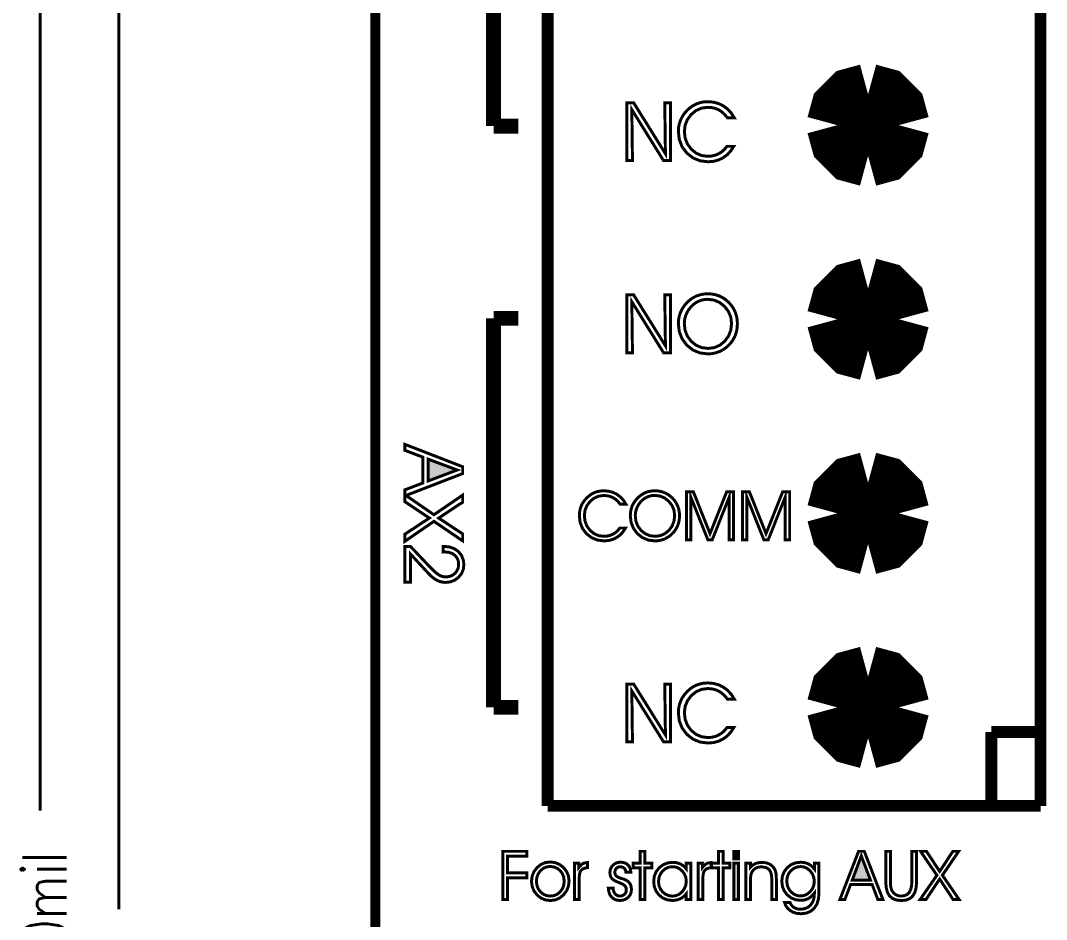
# Model space of a CAD drawing. Extents: x -2.25 to 2.25, y -2.04 to 2.05.
# Drawn here: x -2.25 to -1.209, y 0.203 to 1.116 of the extents above; entities that cross this region are included whole.
import ezdxf
from ezdxf.enums import TextEntityAlignment as Align

# ---------------------------------------------------------------- set-up
doc = ezdxf.new("R2010")
doc.units = 0
doc.header["$LTSCALE"] = 0.000394
for name, color, linetype in [('DD', 7, 'CONTINUOUS'), ('KO', 7, 'CONTINUOUS'), ('ML', 7, 'CONTINUOUS'), ('TO', 7, 'CONTINUOUS')]:
    doc.layers.add(name, color=color, linetype=linetype)
doc.styles.add('SN0', font='ROMANS', dxfattribs={"width": 4e-06})

msp = doc.modelspace()

# ---------------------------------------------------------------- linework, layer by layer
at = {"layer": 'DD', "linetype": 'CONTINUOUS', "const_width": 0.003}
for points in [[(-2.23, 0.313429), (-2.23, 2.043307)], [(-2.15, 0.213429), (-2.15, 1.843307)]]:
    msp.add_lwpolyline(points, dxfattribs=at)
at = {"layer": 'KO', "color": 7, "linetype": 'CONTINUOUS', "const_width": 0.009996}
msp.add_lwpolyline([(-1.89, -1.656689), (-1.89, 2.043307)], dxfattribs=at)
at = {"layer": 'ML', "color": 7, "linetype": 'CONTINUOUS', "const_width": 0.062496}
for points in [[(-1.389996, 1.040555), (-1.405747, 1.036279), (-1.416968, 1.025058), (-1.421244, 1.009307)], [(-1.389996, 1.040555), (-1.405747, 1.036279), (-1.416968, 1.025058), (-1.421244, 1.009307)], [(-1.358748, 1.009307), (-1.363024, 1.025058), (-1.374245, 1.036279), (-1.389996, 1.040555)], [(-1.358748, 1.009307), (-1.363024, 1.025058), (-1.374245, 1.036279), (-1.389996, 1.040555)], [(-1.421244, 1.009307), (-1.416968, 0.993556), (-1.405747, 0.982335), (-1.389996, 0.978059)], [(-1.421244, 1.009307), (-1.416968, 0.993556), (-1.405747, 0.982335), (-1.389996, 0.978059)], [(-1.389996, 0.978059), (-1.374245, 0.982335), (-1.363024, 0.993556), (-1.358748, 1.009307)], [(-1.389996, 0.978059), (-1.374245, 0.982335), (-1.363024, 0.993556), (-1.358748, 1.009307)], [(-1.389996, 0.843555), (-1.405747, 0.839279), (-1.416968, 0.828058), (-1.421244, 0.812307)], [(-1.389996, 0.843555), (-1.405747, 0.839279), (-1.416968, 0.828058), (-1.421244, 0.812307)], [(-1.358748, 0.812307), (-1.363024, 0.828058), (-1.374245, 0.839279), (-1.389996, 0.843555)], [(-1.358748, 0.812307), (-1.363024, 0.828058), (-1.374245, 0.839279), (-1.389996, 0.843555)], [(-1.421244, 0.812307), (-1.416968, 0.796556), (-1.405747, 0.785335), (-1.389996, 0.781059)], [(-1.421244, 0.812307), (-1.416968, 0.796556), (-1.405747, 0.785335), (-1.389996, 0.781059)], [(-1.389996, 0.781059), (-1.374245, 0.785335), (-1.363024, 0.796556), (-1.358748, 0.812307)], [(-1.389996, 0.781059), (-1.374245, 0.785335), (-1.363024, 0.796556), (-1.358748, 0.812307)], [(-1.389996, 0.646555), (-1.405747, 0.642279), (-1.416968, 0.631058), (-1.421244, 0.615307)], [(-1.389996, 0.646555), (-1.405747, 0.642279), (-1.416968, 0.631058), (-1.421244, 0.615307)], [(-1.358748, 0.615307), (-1.363024, 0.631058), (-1.374245, 0.642279), (-1.389996, 0.646555)], [(-1.358748, 0.615307), (-1.363024, 0.631058), (-1.374245, 0.642279), (-1.389996, 0.646555)], [(-1.421244, 0.615307), (-1.416968, 0.599556), (-1.405747, 0.588335), (-1.389996, 0.584059)], [(-1.421244, 0.615307), (-1.416968, 0.599556), (-1.405747, 0.588335), (-1.389996, 0.584059)], [(-1.389996, 0.584059), (-1.374245, 0.588335), (-1.363024, 0.599556), (-1.358748, 0.615307)], [(-1.389996, 0.584059), (-1.374245, 0.588335), (-1.363024, 0.599556), (-1.358748, 0.615307)], [(-1.389992, 0.449555), (-1.405744, 0.445279), (-1.416964, 0.434058), (-1.42124, 0.418307)], [(-1.389992, 0.449555), (-1.405744, 0.445279), (-1.416964, 0.434058), (-1.42124, 0.418307)], [(-1.358744, 0.418307), (-1.36302, 0.434058), (-1.374241, 0.445279), (-1.389992, 0.449555)], [(-1.358744, 0.418307), (-1.36302, 0.434058), (-1.374241, 0.445279), (-1.389992, 0.449555)], [(-1.421244, 0.418307), (-1.416968, 0.402556), (-1.405747, 0.391335), (-1.389996, 0.387059)], [(-1.421244, 0.418307), (-1.416968, 0.402556), (-1.405747, 0.391335), (-1.389996, 0.387059)], [(-1.389996, 0.387059), (-1.374245, 0.391335), (-1.363024, 0.402556), (-1.358748, 0.418307)], [(-1.389996, 0.387059), (-1.374245, 0.391335), (-1.363024, 0.402556), (-1.358748, 0.418307)]]:
    msp.add_lwpolyline(points, dxfattribs=at)
at = {"layer": 'TO', "color": 7, "linetype": 'CONTINUOUS'}
for points, const_width in [([(-1.715, 0.318307), (-1.715, 1.502307)], 0.011996), ([(-1.214996, 0.318307), (-1.214996, 1.502307)], 0.011996), ([(-1.77, 1.008307), (-1.77, 1.403307)], 0.014996), ([(-1.595587, 0.980323), (-1.596276, 1.031984), (-1.590551, 1.031984), (-1.590551, 0.973307), (-1.597484, 0.973307), (-1.629685, 1.025051), (-1.629039, 0.973307), (-1.634717, 0.973307), (-1.634717, 1.031984), (-1.627787, 1.031984), (-1.595587, 0.980323)], 0.003), ([(-1.595587, 0.980323), (-1.596276, 1.031984), (-1.590551, 1.031984), (-1.590551, 0.973307), (-1.597484, 0.973307), (-1.629685, 1.025051), (-1.629039, 0.973307), (-1.634717, 0.973307), (-1.634717, 1.031984), (-1.627787, 1.031984), (-1.595587, 0.980323)], 0.003), ([(-1.532728, 1.016799), (-1.535459, 1.020127), (-1.538401, 1.022816), (-1.541555, 1.024858), (-1.544957, 1.02629), (-1.548664, 1.027148), (-1.552669, 1.027433), (-1.558887, 1.026626), (-1.564472, 1.024208), (-1.569425, 1.020181), (-1.573285, 1.015038), (-1.575599, 1.009285), (-1.57637, 1.002921), (-1.5756, 0.996205), (-1.573293, 0.990225), (-1.569453, 0.984984), (-1.564517, 0.980936), (-1.558925, 0.978505), (-1.552669, 0.977693), (-1.548742, 0.977977), (-1.545073, 0.978827), (-1.541665, 0.98024), (-1.538535, 0.982211), (-1.535689, 0.984738), (-1.533126, 0.987819), (-1.526276, 0.987819), (-1.529264, 0.983202), (-1.532866, 0.979337), (-1.537075, 0.976224), (-1.541768, 0.973954), (-1.546833, 0.972592), (-1.552272, 0.972138), (-1.56042, 0.973119), (-1.567614, 0.976063), (-1.573854, 0.980969), (-1.578654, 0.987336), (-1.581533, 0.994684), (-1.582492, 1.003004), (-1.582231, 1.007042), (-1.581449, 1.010938), (-1.580154, 1.014693), (-1.578356, 1.018258), (-1.576072, 1.021577), (-1.573303, 1.024654), (-1.570396, 1.02722), (-1.56726, 1.029334), (-1.563894, 1.030992), (-1.560317, 1.032195), (-1.556549, 1.032914), (-1.552587, 1.033154), (-1.546952, 1.032681), (-1.541709, 1.03126), (-1.536854, 1.02889), (-1.532516, 1.025648), (-1.52883, 1.021618), (-1.525795, 1.016799), (-1.532728, 1.016799)], 0.003), ([(-1.532728, 1.016799), (-1.535459, 1.020127), (-1.538401, 1.022816), (-1.541555, 1.024858), (-1.544957, 1.02629), (-1.548664, 1.027148), (-1.552669, 1.027433), (-1.558887, 1.026626), (-1.564472, 1.024208), (-1.569425, 1.020181), (-1.573285, 1.015038), (-1.575599, 1.009285), (-1.57637, 1.002921), (-1.5756, 0.996205), (-1.573293, 0.990225), (-1.569453, 0.984984), (-1.564517, 0.980936), (-1.558925, 0.978505), (-1.552669, 0.977693), (-1.548742, 0.977977), (-1.545073, 0.978827), (-1.541665, 0.98024), (-1.538535, 0.982211), (-1.535689, 0.984738), (-1.533126, 0.987819), (-1.526276, 0.987819), (-1.529264, 0.983202), (-1.532866, 0.979337), (-1.537075, 0.976224), (-1.541768, 0.973954), (-1.546833, 0.972592), (-1.552272, 0.972138), (-1.56042, 0.973119), (-1.567614, 0.976063), (-1.573854, 0.980969), (-1.578654, 0.987336), (-1.581533, 0.994684), (-1.582492, 1.003004), (-1.582231, 1.007042), (-1.581449, 1.010938), (-1.580154, 1.014693), (-1.578356, 1.018258), (-1.576072, 1.021577), (-1.573303, 1.024654), (-1.570396, 1.02722), (-1.56726, 1.029334), (-1.563894, 1.030992), (-1.560317, 1.032195), (-1.556549, 1.032914), (-1.552587, 1.033154), (-1.546952, 1.032681), (-1.541709, 1.03126), (-1.536854, 1.02889), (-1.532516, 1.025648), (-1.52883, 1.021618), (-1.525795, 1.016799), (-1.532728, 1.016799)], 0.003), ([(-1.77, 1.008307), (-1.745, 1.008307)], 0.014996), ([(-1.595587, 0.785323), (-1.596276, 0.836984), (-1.590551, 0.836984), (-1.590551, 0.778307), (-1.597484, 0.778307), (-1.629685, 0.830051), (-1.629039, 0.778307), (-1.634717, 0.778307), (-1.634717, 0.836984), (-1.627787, 0.836984), (-1.595587, 0.785323)], 0.003), ([(-1.595587, 0.785323), (-1.596276, 0.836984), (-1.590551, 0.836984), (-1.590551, 0.778307), (-1.597484, 0.778307), (-1.629685, 0.830051), (-1.629039, 0.778307), (-1.634717, 0.778307), (-1.634717, 0.836984), (-1.627787, 0.836984), (-1.595587, 0.785323)], 0.003), ([(-1.582492, 0.808004), (-1.58223, 0.812027), (-1.581445, 0.815927), (-1.580138, 0.819693), (-1.578326, 0.823276), (-1.57605, 0.826595), (-1.573303, 0.829654), (-1.570332, 0.832239), (-1.567168, 0.83436), (-1.563811, 0.83602), (-1.560262, 0.837203), (-1.556521, 0.837915), (-1.552587, 0.838154), (-1.548586, 0.837914), (-1.544781, 0.837195), (-1.541173, 0.835992), (-1.537766, 0.834325), (-1.534562, 0.832183), (-1.531559, 0.829571), (-1.52882, 0.826526), (-1.526578, 0.823248), (-1.524831, 0.819736), (-1.523579, 0.816013), (-1.522826, 0.812103), (-1.522575, 0.808004), (-1.52279, 0.80396), (-1.523437, 0.80014), (-1.524516, 0.796547), (-1.526014, 0.793172), (-1.527946, 0.790008), (-1.530307, 0.787055), (-1.53342, 0.784042), (-1.536794, 0.781573), (-1.540429, 0.779642), (-1.544294, 0.778252), (-1.548374, 0.777417), (-1.552669, 0.777138), (-1.560652, 0.778124), (-1.567733, 0.781085), (-1.573909, 0.786024), (-1.578677, 0.79242), (-1.581538, 0.799747), (-1.582492, 0.808004)], 0.003), ([(-1.582492, 0.808004), (-1.58223, 0.812027), (-1.581445, 0.815927), (-1.580138, 0.819693), (-1.578326, 0.823276), (-1.57605, 0.826595), (-1.573303, 0.829654), (-1.570332, 0.832239), (-1.567168, 0.83436), (-1.563811, 0.83602), (-1.560262, 0.837203), (-1.556521, 0.837915), (-1.552587, 0.838154), (-1.548586, 0.837914), (-1.544781, 0.837195), (-1.541173, 0.835992), (-1.537766, 0.834325), (-1.534562, 0.832183), (-1.531559, 0.829571), (-1.52882, 0.826526), (-1.526578, 0.823248), (-1.524831, 0.819736), (-1.523579, 0.816013), (-1.522826, 0.812103), (-1.522575, 0.808004), (-1.52279, 0.80396), (-1.523437, 0.80014), (-1.524516, 0.796547), (-1.526014, 0.793172), (-1.527946, 0.790008), (-1.530307, 0.787055), (-1.53342, 0.784042), (-1.536794, 0.781573), (-1.540429, 0.779642), (-1.544294, 0.778252), (-1.548374, 0.777417), (-1.552669, 0.777138), (-1.560652, 0.778124), (-1.567733, 0.781085), (-1.573909, 0.786024), (-1.578677, 0.79242), (-1.581538, 0.799747), (-1.582492, 0.808004)], 0.003), ([(-1.576453, 0.807921), (-1.575677, 0.801164), (-1.573353, 0.79517), (-1.56948, 0.789945), (-1.564469, 0.785918), (-1.558732, 0.7835), (-1.552272, 0.782693), (-1.545958, 0.783509), (-1.540332, 0.785955), (-1.535394, 0.790028), (-1.531565, 0.795298), (-1.529269, 0.80132), (-1.528504, 0.808087), (-1.529293, 0.814446), (-1.531659, 0.820188), (-1.535602, 0.825319), (-1.540645, 0.829342), (-1.546338, 0.831753), (-1.552685, 0.832555), (-1.555362, 0.8324), (-1.557972, 0.831935), (-1.560512, 0.831165), (-1.56296, 0.830089), (-1.565279, 0.828724), (-1.567472, 0.827067), (-1.570066, 0.824537), (-1.572263, 0.821648), (-1.574059, 0.818402), (-1.575388, 0.814964), (-1.576186, 0.81147), (-1.576453, 0.807921)], 0.003), ([(-1.576453, 0.807921), (-1.575677, 0.801164), (-1.573353, 0.79517), (-1.56948, 0.789945), (-1.564469, 0.785918), (-1.558732, 0.7835), (-1.552272, 0.782693), (-1.545958, 0.783509), (-1.540332, 0.785955), (-1.535394, 0.790028), (-1.531565, 0.795298), (-1.529269, 0.80132), (-1.528504, 0.808087), (-1.529293, 0.814446), (-1.531659, 0.820188), (-1.535602, 0.825319), (-1.540645, 0.829342), (-1.546338, 0.831753), (-1.552685, 0.832555), (-1.555362, 0.8324), (-1.557972, 0.831935), (-1.560512, 0.831165), (-1.56296, 0.830089), (-1.565279, 0.828724), (-1.567472, 0.827067), (-1.570066, 0.824537), (-1.572263, 0.821648), (-1.574059, 0.818402), (-1.575388, 0.814964), (-1.576186, 0.81147), (-1.576453, 0.807921)], 0.003), ([(-1.77, 0.418307), (-1.77, 0.813307)], 0.014996), ([(-1.77, 0.813307), (-1.745, 0.813307)], 0.014996), ([(-1.86, 0.679276), (-1.86, 0.685358), (-1.801323, 0.662594), (-1.801323, 0.655661), (-1.86, 0.632965), (-1.86, 0.639126), (-1.841583, 0.646142), (-1.841583, 0.672264), (-1.86, 0.679276)], 0.003), ([(-1.86, 0.679276), (-1.86, 0.685358), (-1.801323, 0.662594), (-1.801323, 0.655661), (-1.86, 0.632965), (-1.86, 0.639126), (-1.841583, 0.646142), (-1.841583, 0.672264), (-1.86, 0.679276)], 0.003), ([(-1.836299, 0.648165), (-1.806839, 0.659291), (-1.836299, 0.670256), (-1.836299, 0.648165)], 0.003), ([(-1.836299, 0.648165), (-1.806839, 0.659291), (-1.836299, 0.670256), (-1.836299, 0.648165)], 0.003), ([(-1.86, 0.627173), (-1.86, 0.634272), (-1.830457, 0.613874), (-1.801323, 0.633776), (-1.801323, 0.62661), (-1.825669, 0.610488), (-1.801323, 0.594425), (-1.801323, 0.587327), (-1.830457, 0.607189), (-1.86, 0.586846), (-1.86, 0.594094), (-1.835091, 0.610488), (-1.86, 0.627173)], 0.003), ([(-1.86, 0.627173), (-1.86, 0.634272), (-1.830457, 0.613874), (-1.801323, 0.633776), (-1.801323, 0.62661), (-1.825669, 0.610488), (-1.801323, 0.594425), (-1.801323, 0.587327), (-1.830457, 0.607189), (-1.86, 0.586846), (-1.86, 0.594094), (-1.835091, 0.610488), (-1.86, 0.627173)], 0.003), ([(-1.641476, 0.624551), (-1.643753, 0.627325), (-1.646206, 0.629565), (-1.648835, 0.631268), (-1.651669, 0.632461), (-1.654758, 0.633176), (-1.658098, 0.633413), (-1.66328, 0.632741), (-1.667933, 0.630725), (-1.672059, 0.62737), (-1.675276, 0.623085), (-1.677204, 0.61829), (-1.677846, 0.612984), (-1.677205, 0.607389), (-1.675283, 0.602407), (-1.672083, 0.598039), (-1.667969, 0.594666), (-1.663309, 0.59264), (-1.658098, 0.591965), (-1.654824, 0.5922), (-1.651766, 0.592907), (-1.648929, 0.594083), (-1.646319, 0.595727), (-1.643945, 0.597833), (-1.641807, 0.600402), (-1.636102, 0.600402), (-1.638591, 0.596554), (-1.641591, 0.593332), (-1.645098, 0.590736), (-1.649011, 0.588846), (-1.653232, 0.587713), (-1.657764, 0.587335), (-1.664555, 0.588152), (-1.67055, 0.590605), (-1.675748, 0.594693), (-1.67975, 0.599999), (-1.682149, 0.606122), (-1.682949, 0.613055), (-1.682731, 0.61642), (-1.682081, 0.619668), (-1.681, 0.622799), (-1.679502, 0.625768), (-1.6776, 0.628534), (-1.675291, 0.631098), (-1.672869, 0.633237), (-1.670255, 0.634999), (-1.667449, 0.636382), (-1.66447, 0.637384), (-1.661329, 0.637982), (-1.658028, 0.638181), (-1.653332, 0.637787), (-1.648961, 0.636603), (-1.644913, 0.634626), (-1.641299, 0.631927), (-1.638228, 0.628568), (-1.635701, 0.624551), (-1.641476, 0.624551)], 0.003), ([(-1.641476, 0.624551), (-1.643753, 0.627325), (-1.646206, 0.629565), (-1.648835, 0.631268), (-1.651669, 0.632461), (-1.654758, 0.633176), (-1.658098, 0.633413), (-1.66328, 0.632741), (-1.667933, 0.630725), (-1.672059, 0.62737), (-1.675276, 0.623085), (-1.677204, 0.61829), (-1.677846, 0.612984), (-1.677205, 0.607389), (-1.675283, 0.602407), (-1.672083, 0.598039), (-1.667969, 0.594666), (-1.663309, 0.59264), (-1.658098, 0.591965), (-1.654824, 0.5922), (-1.651766, 0.592907), (-1.648929, 0.594083), (-1.646319, 0.595727), (-1.643945, 0.597833), (-1.641807, 0.600402), (-1.636102, 0.600402), (-1.638591, 0.596554), (-1.641591, 0.593332), (-1.645098, 0.590736), (-1.649011, 0.588846), (-1.653232, 0.587713), (-1.657764, 0.587335), (-1.664555, 0.588152), (-1.67055, 0.590605), (-1.675748, 0.594693), (-1.67975, 0.599999), (-1.682149, 0.606122), (-1.682949, 0.613055), (-1.682731, 0.61642), (-1.682081, 0.619668), (-1.681, 0.622799), (-1.679502, 0.625768), (-1.6776, 0.628534), (-1.675291, 0.631098), (-1.672869, 0.633237), (-1.670255, 0.634999), (-1.667449, 0.636382), (-1.66447, 0.637384), (-1.661329, 0.637982), (-1.658028, 0.638181), (-1.653332, 0.637787), (-1.648961, 0.636603), (-1.644913, 0.634626), (-1.641299, 0.631927), (-1.638228, 0.628568), (-1.635701, 0.624551), (-1.641476, 0.624551)], 0.003), ([(-1.631228, 0.613055), (-1.63101, 0.61641), (-1.630357, 0.61966), (-1.629268, 0.622799), (-1.627758, 0.625783), (-1.625861, 0.628548), (-1.623571, 0.631098), (-1.621094, 0.633252), (-1.618458, 0.635021), (-1.615661, 0.636406), (-1.612703, 0.637391), (-1.609585, 0.637983), (-1.606307, 0.638181), (-1.602973, 0.637982), (-1.599801, 0.637384), (-1.596795, 0.636382), (-1.593955, 0.634991), (-1.591285, 0.633206), (-1.588783, 0.631028), (-1.586501, 0.62849), (-1.584632, 0.625759), (-1.583177, 0.622831), (-1.582133, 0.619729), (-1.581505, 0.616471), (-1.581295, 0.613055), (-1.581475, 0.609686), (-1.582014, 0.606502), (-1.582913, 0.603508), (-1.584162, 0.600694), (-1.585772, 0.598058), (-1.58774, 0.595598), (-1.590333, 0.593087), (-1.593144, 0.591029), (-1.596173, 0.589417), (-1.599395, 0.588261), (-1.602797, 0.587567), (-1.606378, 0.587335), (-1.613028, 0.588156), (-1.618929, 0.590621), (-1.624075, 0.594736), (-1.628048, 0.600066), (-1.630433, 0.606174), (-1.631228, 0.613055)], 0.003), ([(-1.631228, 0.613055), (-1.63101, 0.61641), (-1.630357, 0.61966), (-1.629268, 0.622799), (-1.627758, 0.625783), (-1.625861, 0.628548), (-1.623571, 0.631098), (-1.621094, 0.633252), (-1.618458, 0.635021), (-1.615661, 0.636406), (-1.612703, 0.637391), (-1.609585, 0.637983), (-1.606307, 0.638181), (-1.602973, 0.637982), (-1.599801, 0.637384), (-1.596795, 0.636382), (-1.593955, 0.634991), (-1.591285, 0.633206), (-1.588783, 0.631028), (-1.586501, 0.62849), (-1.584632, 0.625759), (-1.583177, 0.622831), (-1.582133, 0.619729), (-1.581505, 0.616471), (-1.581295, 0.613055), (-1.581475, 0.609686), (-1.582014, 0.606502), (-1.582913, 0.603508), (-1.584162, 0.600694), (-1.585772, 0.598058), (-1.58774, 0.595598), (-1.590333, 0.593087), (-1.593144, 0.591029), (-1.596173, 0.589417), (-1.599395, 0.588261), (-1.602797, 0.587567), (-1.606378, 0.587335), (-1.613028, 0.588156), (-1.618929, 0.590621), (-1.624075, 0.594736), (-1.628048, 0.600066), (-1.630433, 0.606174), (-1.631228, 0.613055)], 0.003), ([(-1.626197, 0.612984), (-1.625551, 0.607353), (-1.623614, 0.602359), (-1.620386, 0.598004), (-1.616207, 0.59465), (-1.611427, 0.592636), (-1.606043, 0.591965), (-1.600782, 0.592644), (-1.596094, 0.594681), (-1.59198, 0.598075), (-1.588789, 0.602467), (-1.586874, 0.607483), (-1.586236, 0.613122), (-1.586894, 0.618423), (-1.588866, 0.623211), (-1.592154, 0.627488), (-1.596355, 0.630837), (-1.601101, 0.632846), (-1.60639, 0.633516), (-1.608619, 0.633386), (-1.610793, 0.633), (-1.612909, 0.632358), (-1.614951, 0.63146), (-1.616882, 0.630322), (-1.618709, 0.628941), (-1.620873, 0.626832), (-1.622703, 0.624425), (-1.624201, 0.62172), (-1.62531, 0.618854), (-1.625975, 0.615942), (-1.626197, 0.612984)], 0.003), ([(-1.626197, 0.612984), (-1.625551, 0.607353), (-1.623614, 0.602359), (-1.620386, 0.598004), (-1.616207, 0.59465), (-1.611427, 0.592636), (-1.606043, 0.591965), (-1.600782, 0.592644), (-1.596094, 0.594681), (-1.59198, 0.598075), (-1.588789, 0.602467), (-1.586874, 0.607483), (-1.586236, 0.613122), (-1.586894, 0.618423), (-1.588866, 0.623211), (-1.592154, 0.627488), (-1.596355, 0.630837), (-1.601101, 0.632846), (-1.60639, 0.633516), (-1.608619, 0.633386), (-1.610793, 0.633), (-1.612909, 0.632358), (-1.614951, 0.63146), (-1.616882, 0.630322), (-1.618709, 0.628941), (-1.620873, 0.626832), (-1.622703, 0.624425), (-1.624201, 0.62172), (-1.62531, 0.618854), (-1.625975, 0.615942), (-1.626197, 0.612984)], 0.003), ([(-1.574339, 0.588307), (-1.574339, 0.637205), (-1.567256, 0.637205), (-1.550335, 0.594693), (-1.533476, 0.637205), (-1.52639, 0.637205), (-1.52639, 0.588307), (-1.530988, 0.588307), (-1.530988, 0.6315), (-1.548181, 0.588307), (-1.552516, 0.588307), (-1.569709, 0.6315), (-1.569709, 0.588307), (-1.574339, 0.588307)], 0.003), ([(-1.574339, 0.588307), (-1.574339, 0.637205), (-1.567256, 0.637205), (-1.550335, 0.594693), (-1.533476, 0.637205), (-1.52639, 0.637205), (-1.52639, 0.588307), (-1.530988, 0.588307), (-1.530988, 0.6315), (-1.548181, 0.588307), (-1.552516, 0.588307), (-1.569709, 0.6315), (-1.569709, 0.588307), (-1.574339, 0.588307)], 0.003), ([(-1.51752, 0.588307), (-1.51752, 0.637205), (-1.510437, 0.637205), (-1.493516, 0.594693), (-1.476657, 0.637205), (-1.469571, 0.637205), (-1.469571, 0.588307), (-1.474169, 0.588307), (-1.474169, 0.6315), (-1.491362, 0.588307), (-1.495697, 0.588307), (-1.51289, 0.6315), (-1.51289, 0.588307), (-1.51752, 0.588307)], 0.003), ([(-1.51752, 0.588307), (-1.51752, 0.637205), (-1.510437, 0.637205), (-1.493516, 0.594693), (-1.476657, 0.637205), (-1.469571, 0.637205), (-1.469571, 0.588307), (-1.474169, 0.588307), (-1.474169, 0.6315), (-1.491362, 0.588307), (-1.495697, 0.588307), (-1.51289, 0.6315), (-1.51289, 0.588307), (-1.51752, 0.588307)], 0.003), ([(-1.86, 0.545335), (-1.86, 0.581713), (-1.854319, 0.581713), (-1.834583, 0.560917), (-1.83096, 0.55727), (-1.827881, 0.554554), (-1.82535, 0.55276), (-1.823068, 0.55165), (-1.820731, 0.550988), (-1.818339, 0.550768), (-1.814862, 0.551167), (-1.811781, 0.552367), (-1.809094, 0.55437), (-1.807022, 0.556992), (-1.80578, 0.56005), (-1.805366, 0.563543), (-1.805789, 0.567102), (-1.807059, 0.570153), (-1.809177, 0.572693), (-1.811997, 0.574596), (-1.815374, 0.575738), (-1.819315, 0.576118), (-1.819547, 0.576113), (-1.819829, 0.576098), (-1.820154, 0.576075), (-1.82048, 0.576052), (-1.820748, 0.57604), (-1.820965, 0.576035), (-1.820965, 0.581713), (-1.820083, 0.581713), (-1.814536, 0.581135), (-1.809722, 0.579398), (-1.805642, 0.5765), (-1.802557, 0.572686), (-1.800704, 0.568207), (-1.800087, 0.563063), (-1.800683, 0.558335), (-1.802474, 0.55411), (-1.805465, 0.550382), (-1.809331, 0.547484), (-1.813756, 0.545747), (-1.818736, 0.545169), (-1.821734, 0.545413), (-1.824646, 0.546145), (-1.827469, 0.54737), (-1.830276, 0.549112), (-1.833141, 0.551426), (-1.836067, 0.554315), (-1.854319, 0.574094), (-1.854319, 0.545335), (-1.86, 0.545335)], 0.003), ([(-1.86, 0.545335), (-1.86, 0.581713), (-1.854319, 0.581713), (-1.834583, 0.560917), (-1.83096, 0.55727), (-1.827881, 0.554554), (-1.82535, 0.55276), (-1.823068, 0.55165), (-1.820731, 0.550988), (-1.818339, 0.550768), (-1.814862, 0.551167), (-1.811781, 0.552367), (-1.809094, 0.55437), (-1.807022, 0.556992), (-1.80578, 0.56005), (-1.805366, 0.563543), (-1.805789, 0.567102), (-1.807059, 0.570153), (-1.809177, 0.572693), (-1.811997, 0.574596), (-1.815374, 0.575738), (-1.819315, 0.576118), (-1.819547, 0.576113), (-1.819829, 0.576098), (-1.820154, 0.576075), (-1.82048, 0.576052), (-1.820748, 0.57604), (-1.820965, 0.576035), (-1.820965, 0.581713), (-1.820083, 0.581713), (-1.814536, 0.581135), (-1.809722, 0.579398), (-1.805642, 0.5765), (-1.802557, 0.572686), (-1.800704, 0.568207), (-1.800087, 0.563063), (-1.800683, 0.558335), (-1.802474, 0.55411), (-1.805465, 0.550382), (-1.809331, 0.547484), (-1.813756, 0.545747), (-1.818736, 0.545169), (-1.821734, 0.545413), (-1.824646, 0.546145), (-1.827469, 0.54737), (-1.830276, 0.549112), (-1.833141, 0.551426), (-1.836067, 0.554315), (-1.854319, 0.574094), (-1.854319, 0.545335), (-1.86, 0.545335)], 0.003), ([(-1.595587, 0.390323), (-1.596276, 0.441984), (-1.590551, 0.441984), (-1.590551, 0.383307), (-1.597484, 0.383307), (-1.629685, 0.435051), (-1.629039, 0.383307), (-1.634717, 0.383307), (-1.634717, 0.441984), (-1.627787, 0.441984), (-1.595587, 0.390323)], 0.003), ([(-1.595587, 0.390323), (-1.596276, 0.441984), (-1.590551, 0.441984), (-1.590551, 0.383307), (-1.597484, 0.383307), (-1.629685, 0.435051), (-1.629039, 0.383307), (-1.634717, 0.383307), (-1.634717, 0.441984), (-1.627787, 0.441984), (-1.595587, 0.390323)], 0.003), ([(-1.532728, 0.426799), (-1.535459, 0.430127), (-1.538401, 0.432816), (-1.541555, 0.434858), (-1.544957, 0.43629), (-1.548664, 0.437148), (-1.552669, 0.437433), (-1.558887, 0.436626), (-1.564472, 0.434208), (-1.569425, 0.430181), (-1.573285, 0.425038), (-1.575599, 0.419285), (-1.57637, 0.412921), (-1.5756, 0.406205), (-1.573293, 0.400225), (-1.569453, 0.394984), (-1.564517, 0.390936), (-1.558925, 0.388505), (-1.552669, 0.387693), (-1.548742, 0.387977), (-1.545073, 0.388827), (-1.541665, 0.39024), (-1.538535, 0.392211), (-1.535689, 0.394738), (-1.533126, 0.397819), (-1.526276, 0.397819), (-1.529264, 0.393202), (-1.532866, 0.389337), (-1.537075, 0.386224), (-1.541768, 0.383954), (-1.546833, 0.382592), (-1.552272, 0.382138), (-1.56042, 0.383119), (-1.567614, 0.386063), (-1.573854, 0.390969), (-1.578654, 0.397336), (-1.581533, 0.404684), (-1.582492, 0.413004), (-1.582231, 0.417042), (-1.581449, 0.420938), (-1.580154, 0.424693), (-1.578356, 0.428258), (-1.576072, 0.431577), (-1.573303, 0.434654), (-1.570396, 0.43722), (-1.56726, 0.439334), (-1.563894, 0.440992), (-1.560317, 0.442195), (-1.556549, 0.442914), (-1.552587, 0.443154), (-1.546952, 0.442681), (-1.541709, 0.44126), (-1.536854, 0.43889), (-1.532516, 0.435648), (-1.52883, 0.431618), (-1.525795, 0.426799), (-1.532728, 0.426799)], 0.003), ([(-1.532728, 0.426799), (-1.535459, 0.430127), (-1.538401, 0.432816), (-1.541555, 0.434858), (-1.544957, 0.43629), (-1.548664, 0.437148), (-1.552669, 0.437433), (-1.558887, 0.436626), (-1.564472, 0.434208), (-1.569425, 0.430181), (-1.573285, 0.425038), (-1.575599, 0.419285), (-1.57637, 0.412921), (-1.5756, 0.406205), (-1.573293, 0.400225), (-1.569453, 0.394984), (-1.564517, 0.390936), (-1.558925, 0.388505), (-1.552669, 0.387693), (-1.548742, 0.387977), (-1.545073, 0.388827), (-1.541665, 0.39024), (-1.538535, 0.392211), (-1.535689, 0.394738), (-1.533126, 0.397819), (-1.526276, 0.397819), (-1.529264, 0.393202), (-1.532866, 0.389337), (-1.537075, 0.386224), (-1.541768, 0.383954), (-1.546833, 0.382592), (-1.552272, 0.382138), (-1.56042, 0.383119), (-1.567614, 0.386063), (-1.573854, 0.390969), (-1.578654, 0.397336), (-1.581533, 0.404684), (-1.582492, 0.413004), (-1.582231, 0.417042), (-1.581449, 0.420938), (-1.580154, 0.424693), (-1.578356, 0.428258), (-1.576072, 0.431577), (-1.573303, 0.434654), (-1.570396, 0.43722), (-1.56726, 0.439334), (-1.563894, 0.440992), (-1.560317, 0.442195), (-1.556549, 0.442914), (-1.552587, 0.443154), (-1.546952, 0.442681), (-1.541709, 0.44126), (-1.536854, 0.43889), (-1.532516, 0.435648), (-1.52883, 0.431618), (-1.525795, 0.426799), (-1.532728, 0.426799)], 0.003), ([(-1.77, 0.418307), (-1.745, 0.418307)], 0.014996), ([(-1.265, 0.393307), (-1.214996, 0.393307)], 0.011996), ([(-1.265, 0.318307), (-1.265, 0.393307)], 0.011996), ([(-1.715, 0.318307), (-1.214996, 0.318307)], 0.011996), ([(-1.760461, 0.223307), (-1.760461, 0.272205), (-1.736319, 0.272205), (-1.736319, 0.267406), (-1.755728, 0.267406), (-1.755728, 0.25028), (-1.736319, 0.25028), (-1.736319, 0.245441), (-1.755728, 0.245441), (-1.755728, 0.223307), (-1.760461, 0.223307)], 0.003), ([(-1.760461, 0.223307), (-1.760461, 0.272205), (-1.736319, 0.272205), (-1.736319, 0.267406), (-1.755728, 0.267406), (-1.755728, 0.25028), (-1.736319, 0.25028), (-1.736319, 0.245441), (-1.755728, 0.245441), (-1.755728, 0.223307), (-1.760461, 0.223307)], 0.003), ([(-1.621181, 0.223307), (-1.621181, 0.255484), (-1.628197, 0.255484), (-1.628197, 0.260252), (-1.621181, 0.260252), (-1.621181, 0.272205), (-1.616449, 0.272205), (-1.616449, 0.260252), (-1.609433, 0.260252), (-1.609433, 0.255484), (-1.616449, 0.255484), (-1.616449, 0.223307), (-1.621181, 0.223307)], 0.003), ([(-1.621181, 0.223307), (-1.621181, 0.255484), (-1.628197, 0.255484), (-1.628197, 0.260252), (-1.621181, 0.260252), (-1.621181, 0.272205), (-1.616449, 0.272205), (-1.616449, 0.260252), (-1.609433, 0.260252), (-1.609433, 0.255484), (-1.616449, 0.255484), (-1.616449, 0.223307), (-1.621181, 0.223307)], 0.003), ([(-1.541894, 0.223307), (-1.541894, 0.255484), (-1.548909, 0.255484), (-1.548909, 0.260252), (-1.541894, 0.260252), (-1.541894, 0.272205), (-1.537161, 0.272205), (-1.537161, 0.260252), (-1.530146, 0.260252), (-1.530146, 0.255484), (-1.537161, 0.255484), (-1.537161, 0.223307), (-1.541894, 0.223307)], 0.003), ([(-1.541894, 0.223307), (-1.541894, 0.255484), (-1.548909, 0.255484), (-1.548909, 0.260252), (-1.541894, 0.260252), (-1.541894, 0.272205), (-1.537161, 0.272205), (-1.537161, 0.260252), (-1.530146, 0.260252), (-1.530146, 0.255484), (-1.537161, 0.255484), (-1.537161, 0.223307), (-1.541894, 0.223307)], 0.003), ([(-1.521535, 0.264583), (-1.526272, 0.264583), (-1.526272, 0.272205), (-1.521535, 0.272205), (-1.521535, 0.264583)], 0.003), ([(-1.521535, 0.264583), (-1.526272, 0.264583), (-1.526272, 0.272205), (-1.521535, 0.272205), (-1.521535, 0.264583)], 0.003), ([(-1.413535, 0.223307), (-1.418602, 0.223307), (-1.39963, 0.272205), (-1.393854, 0.272205), (-1.374941, 0.223307), (-1.380075, 0.223307), (-1.385921, 0.238654), (-1.407689, 0.238654), (-1.413535, 0.223307)], 0.003), ([(-1.413535, 0.223307), (-1.418602, 0.223307), (-1.39963, 0.272205), (-1.393854, 0.272205), (-1.374941, 0.223307), (-1.380075, 0.223307), (-1.385921, 0.238654), (-1.407689, 0.238654), (-1.413535, 0.223307)], 0.003), ([(-1.387606, 0.243059), (-1.396882, 0.26761), (-1.406016, 0.243059), (-1.387606, 0.243059)], 0.003), ([(-1.387606, 0.243059), (-1.396882, 0.26761), (-1.406016, 0.243059), (-1.387606, 0.243059)], 0.003), ([(-1.372028, 0.272205), (-1.367224, 0.272205), (-1.367224, 0.24128), (-1.367194, 0.239085), (-1.3671, 0.237292), (-1.366941, 0.235906), (-1.366705, 0.234762), (-1.366389, 0.233712), (-1.365988, 0.232752), (-1.364975, 0.231022), (-1.363694, 0.229567), (-1.362138, 0.228386), (-1.360376, 0.227507), (-1.358464, 0.226979), (-1.356406, 0.226803), (-1.353034, 0.227223), (-1.350302, 0.228484), (-1.348209, 0.230587), (-1.346739, 0.233561), (-1.345857, 0.237463), (-1.345563, 0.242287), (-1.345563, 0.272205), (-1.340827, 0.272205), (-1.340827, 0.24111), (-1.341247, 0.235309), (-1.342508, 0.230583), (-1.34461, 0.226929), (-1.34756, 0.224339), (-1.351381, 0.222783), (-1.356071, 0.222264), (-1.361074, 0.222772), (-1.365104, 0.224296), (-1.368165, 0.226839), (-1.370313, 0.230449), (-1.371599, 0.235206), (-1.372028, 0.24111), (-1.372028, 0.272205)], 0.003), ([(-1.372028, 0.272205), (-1.367224, 0.272205), (-1.367224, 0.24128), (-1.367194, 0.239085), (-1.3671, 0.237292), (-1.366941, 0.235906), (-1.366705, 0.234762), (-1.366389, 0.233712), (-1.365988, 0.232752), (-1.364975, 0.231022), (-1.363694, 0.229567), (-1.362138, 0.228386), (-1.360376, 0.227507), (-1.358464, 0.226979), (-1.356406, 0.226803), (-1.353034, 0.227223), (-1.350302, 0.228484), (-1.348209, 0.230587), (-1.346739, 0.233561), (-1.345857, 0.237463), (-1.345563, 0.242287), (-1.345563, 0.272205), (-1.340827, 0.272205), (-1.340827, 0.24111), (-1.341247, 0.235309), (-1.342508, 0.230583), (-1.34461, 0.226929), (-1.34756, 0.224339), (-1.351381, 0.222783), (-1.356071, 0.222264), (-1.361074, 0.222772), (-1.365104, 0.224296), (-1.368165, 0.226839), (-1.370313, 0.230449), (-1.371599, 0.235206), (-1.372028, 0.24111), (-1.372028, 0.272205)], 0.003), ([(-1.331256, 0.223307), (-1.337169, 0.223307), (-1.320173, 0.247929), (-1.33676, 0.272205), (-1.330787, 0.272205), (-1.31735, 0.251917), (-1.303965, 0.272205), (-1.298047, 0.272205), (-1.314602, 0.247929), (-1.29765, 0.223307), (-1.303689, 0.223307), (-1.31735, 0.244067), (-1.331256, 0.223307)], 0.003), ([(-1.331256, 0.223307), (-1.337169, 0.223307), (-1.320173, 0.247929), (-1.33676, 0.272205), (-1.330787, 0.272205), (-1.31735, 0.251917), (-1.303965, 0.272205), (-1.298047, 0.272205), (-1.314602, 0.247929), (-1.29765, 0.223307), (-1.303689, 0.223307), (-1.31735, 0.244067), (-1.331256, 0.223307)], 0.003), ([(-1.731461, 0.24174), (-1.730841, 0.246898), (-1.728984, 0.251531), (-1.72589, 0.255642), (-1.721945, 0.258853), (-1.717543, 0.260779), (-1.712685, 0.261421), (-1.707603, 0.26079), (-1.703043, 0.258899), (-1.699008, 0.255748), (-1.695864, 0.251721), (-1.693976, 0.247207), (-1.693346, 0.242209), (-1.693962, 0.236975), (-1.695807, 0.232275), (-1.698882, 0.22811), (-1.702842, 0.224862), (-1.707319, 0.222913), (-1.712319, 0.222264), (-1.717395, 0.222901), (-1.721923, 0.224813), (-1.725902, 0.227996), (-1.728988, 0.232065), (-1.730842, 0.236645), (-1.731461, 0.24174)], 0.003), ([(-1.731461, 0.24174), (-1.730841, 0.246898), (-1.728984, 0.251531), (-1.72589, 0.255642), (-1.721945, 0.258853), (-1.717543, 0.260779), (-1.712685, 0.261421), (-1.707603, 0.26079), (-1.703043, 0.258899), (-1.699008, 0.255748), (-1.695864, 0.251721), (-1.693976, 0.247207), (-1.693346, 0.242209), (-1.693962, 0.236975), (-1.695807, 0.232275), (-1.698882, 0.22811), (-1.702842, 0.224862), (-1.707319, 0.222913), (-1.712319, 0.222264), (-1.717395, 0.222901), (-1.721923, 0.224813), (-1.725902, 0.227996), (-1.728988, 0.232065), (-1.730842, 0.236645), (-1.731461, 0.24174)], 0.003), ([(-1.683031, 0.223307), (-1.687835, 0.223307), (-1.687835, 0.260252), (-1.683362, 0.260252), (-1.683362, 0.255988), (-1.682167, 0.257478), (-1.680899, 0.258676), (-1.679559, 0.259587), (-1.678098, 0.260224), (-1.67649, 0.260626), (-1.674732, 0.260791), (-1.674697, 0.255654), (-1.677395, 0.25518), (-1.679528, 0.25429), (-1.681094, 0.252984), (-1.682172, 0.251157), (-1.682817, 0.248701), (-1.683031, 0.245614), (-1.683031, 0.223307)], 0.003), ([(-1.683031, 0.223307), (-1.687835, 0.223307), (-1.687835, 0.260252), (-1.683362, 0.260252), (-1.683362, 0.255988), (-1.682167, 0.257478), (-1.680899, 0.258676), (-1.679559, 0.259587), (-1.678098, 0.260224), (-1.67649, 0.260626), (-1.674732, 0.260791), (-1.674697, 0.255654), (-1.677395, 0.25518), (-1.679528, 0.25429), (-1.681094, 0.252984), (-1.682172, 0.251157), (-1.682817, 0.248701), (-1.683031, 0.245614), (-1.683031, 0.223307)], 0.003), ([(-1.653516, 0.234929), (-1.648646, 0.234929), (-1.648646, 0.234791), (-1.648424, 0.232621), (-1.647762, 0.230716), (-1.646661, 0.229071), (-1.645237, 0.227811), (-1.643601, 0.227055), (-1.641756, 0.226803), (-1.640004, 0.226997), (-1.638463, 0.227579), (-1.637126, 0.228547), (-1.636101, 0.229815), (-1.635485, 0.231282), (-1.63528, 0.232949), (-1.63544, 0.234598), (-1.635925, 0.23602), (-1.636736, 0.237213), (-1.637973, 0.238266), (-1.639739, 0.239275), (-1.642031, 0.240236), (-1.645652, 0.241704), (-1.648329, 0.243192), (-1.650055, 0.244697), (-1.651097, 0.246393), (-1.651724, 0.248433), (-1.651933, 0.250819), (-1.651585, 0.25356), (-1.65054, 0.25601), (-1.648795, 0.258165), (-1.646557, 0.259846), (-1.64402, 0.260856), (-1.641193, 0.261193), (-1.638251, 0.260894), (-1.635746, 0.259998), (-1.633673, 0.258508), (-1.632104, 0.256475), (-1.631106, 0.253976), (-1.630681, 0.251012), (-1.635748, 0.251012), (-1.636008, 0.252633), (-1.636561, 0.253989), (-1.637409, 0.255083), (-1.63853, 0.255884), (-1.639891, 0.256366), (-1.641492, 0.256528), (-1.642952, 0.256355), (-1.644238, 0.255836), (-1.645354, 0.254969), (-1.646214, 0.253841), (-1.64673, 0.252546), (-1.646902, 0.251083), (-1.64683, 0.250041), (-1.646615, 0.249118), (-1.64626, 0.248307), (-1.645743, 0.247585), (-1.645041, 0.246909), (-1.64415, 0.24628), (-1.643118, 0.245724), (-1.641812, 0.245185), (-1.640232, 0.244661), (-1.638711, 0.244192), (-1.637564, 0.243814), (-1.636791, 0.243528), (-1.63469, 0.242434), (-1.632995, 0.241124), (-1.631705, 0.239594), (-1.630797, 0.23781), (-1.630255, 0.235729), (-1.630075, 0.233346), (-1.630445, 0.230352), (-1.631555, 0.227719), (-1.633398, 0.225449), (-1.635812, 0.223719), (-1.638624, 0.222681), (-1.641823, 0.222335), (-1.645069, 0.222713), (-1.647858, 0.223846), (-1.650193, 0.225736), (-1.651967, 0.228279), (-1.653072, 0.231342), (-1.653516, 0.234929)], 0.003), ([(-1.653516, 0.234929), (-1.648646, 0.234929), (-1.648646, 0.234791), (-1.648424, 0.232621), (-1.647762, 0.230716), (-1.646661, 0.229071), (-1.645237, 0.227811), (-1.643601, 0.227055), (-1.641756, 0.226803), (-1.640004, 0.226997), (-1.638463, 0.227579), (-1.637126, 0.228547), (-1.636101, 0.229815), (-1.635485, 0.231282), (-1.63528, 0.232949), (-1.63544, 0.234598), (-1.635925, 0.23602), (-1.636736, 0.237213), (-1.637973, 0.238266), (-1.639739, 0.239275), (-1.642031, 0.240236), (-1.645652, 0.241704), (-1.648329, 0.243192), (-1.650055, 0.244697), (-1.651097, 0.246393), (-1.651724, 0.248433), (-1.651933, 0.250819), (-1.651585, 0.25356), (-1.65054, 0.25601), (-1.648795, 0.258165), (-1.646557, 0.259846), (-1.64402, 0.260856), (-1.641193, 0.261193), (-1.638251, 0.260894), (-1.635746, 0.259998), (-1.633673, 0.258508), (-1.632104, 0.256475), (-1.631106, 0.253976), (-1.630681, 0.251012), (-1.635748, 0.251012), (-1.636008, 0.252633), (-1.636561, 0.253989), (-1.637409, 0.255083), (-1.63853, 0.255884), (-1.639891, 0.256366), (-1.641492, 0.256528), (-1.642952, 0.256355), (-1.644238, 0.255836), (-1.645354, 0.254969), (-1.646214, 0.253841), (-1.64673, 0.252546), (-1.646902, 0.251083), (-1.64683, 0.250041), (-1.646615, 0.249118), (-1.64626, 0.248307), (-1.645743, 0.247585), (-1.645041, 0.246909), (-1.64415, 0.24628), (-1.643118, 0.245724), (-1.641812, 0.245185), (-1.640232, 0.244661), (-1.638711, 0.244192), (-1.637564, 0.243814), (-1.636791, 0.243528), (-1.63469, 0.242434), (-1.632995, 0.241124), (-1.631705, 0.239594), (-1.630797, 0.23781), (-1.630255, 0.235729), (-1.630075, 0.233346), (-1.630445, 0.230352), (-1.631555, 0.227719), (-1.633398, 0.225449), (-1.635812, 0.223719), (-1.638624, 0.222681), (-1.641823, 0.222335), (-1.645069, 0.222713), (-1.647858, 0.223846), (-1.650193, 0.225736), (-1.651967, 0.228279), (-1.653072, 0.231342), (-1.653516, 0.234929)], 0.003), ([(-1.574425, 0.229154), (-1.576077, 0.227176), (-1.578074, 0.225509), (-1.580421, 0.224146), (-1.583007, 0.223141), (-1.585723, 0.222536), (-1.588571, 0.222335), (-1.593682, 0.222953), (-1.598192, 0.224806), (-1.602098, 0.227894), (-1.605105, 0.231886), (-1.606908, 0.236459), (-1.607508, 0.241614), (-1.606893, 0.246837), (-1.605049, 0.251459), (-1.60198, 0.255484), (-1.597992, 0.258579), (-1.593384, 0.260436), (-1.588157, 0.261055), (-1.585395, 0.260863), (-1.58279, 0.260286), (-1.580343, 0.259323), (-1.578102, 0.257997), (-1.57613, 0.256335), (-1.574425, 0.254335), (-1.574425, 0.260252), (-1.569795, 0.260252), (-1.569795, 0.223307), (-1.574425, 0.223307), (-1.574425, 0.229154)], 0.003), ([(-1.574425, 0.229154), (-1.576077, 0.227176), (-1.578074, 0.225509), (-1.580421, 0.224146), (-1.583007, 0.223141), (-1.585723, 0.222536), (-1.588571, 0.222335), (-1.593682, 0.222953), (-1.598192, 0.224806), (-1.602098, 0.227894), (-1.605105, 0.231886), (-1.606908, 0.236459), (-1.607508, 0.241614), (-1.606893, 0.246837), (-1.605049, 0.251459), (-1.60198, 0.255484), (-1.597992, 0.258579), (-1.593384, 0.260436), (-1.588157, 0.261055), (-1.585395, 0.260863), (-1.58279, 0.260286), (-1.580343, 0.259323), (-1.578102, 0.257997), (-1.57613, 0.256335), (-1.574425, 0.254335), (-1.574425, 0.260252), (-1.569795, 0.260252), (-1.569795, 0.223307), (-1.574425, 0.223307), (-1.574425, 0.229154)], 0.003), ([(-1.557575, 0.223307), (-1.562378, 0.223307), (-1.562378, 0.260252), (-1.557906, 0.260252), (-1.557906, 0.255988), (-1.55671, 0.257478), (-1.555442, 0.258676), (-1.554102, 0.259587), (-1.552641, 0.260224), (-1.551034, 0.260626), (-1.549276, 0.260791), (-1.54924, 0.255654), (-1.551938, 0.25518), (-1.554071, 0.25429), (-1.555638, 0.252984), (-1.556716, 0.251157), (-1.55736, 0.248701), (-1.557575, 0.245614), (-1.557575, 0.223307)], 0.003), ([(-1.557575, 0.223307), (-1.562378, 0.223307), (-1.562378, 0.260252), (-1.557906, 0.260252), (-1.557906, 0.255988), (-1.55671, 0.257478), (-1.555442, 0.258676), (-1.554102, 0.259587), (-1.552641, 0.260224), (-1.551034, 0.260626), (-1.549276, 0.260791), (-1.54924, 0.255654), (-1.551938, 0.25518), (-1.554071, 0.25429), (-1.555638, 0.252984), (-1.556716, 0.251157), (-1.55736, 0.248701), (-1.557575, 0.245614), (-1.557575, 0.223307)], 0.003), ([(-1.526272, 0.223307), (-1.526272, 0.260252), (-1.521535, 0.260252), (-1.521535, 0.223307), (-1.526272, 0.223307)], 0.003), ([(-1.526272, 0.223307), (-1.526272, 0.260252), (-1.521535, 0.260252), (-1.521535, 0.223307), (-1.526272, 0.223307)], 0.003), ([(-1.513878, 0.260252), (-1.509283, 0.260252), (-1.509283, 0.256043), (-1.507751, 0.25758), (-1.506066, 0.258821), (-1.504228, 0.259768), (-1.502222, 0.260445), (-1.500032, 0.26085), (-1.497661, 0.260984), (-1.495053, 0.260816), (-1.492642, 0.260312), (-1.490425, 0.259472), (-1.488455, 0.258319), (-1.486782, 0.256874), (-1.485406, 0.255138), (-1.484638, 0.253742), (-1.484026, 0.252192), (-1.483571, 0.250484), (-1.483266, 0.248425), (-1.483084, 0.2458), (-1.483024, 0.24261), (-1.483024, 0.223307), (-1.487689, 0.223307), (-1.487689, 0.243984), (-1.487967, 0.247952), (-1.4888, 0.251119), (-1.490185, 0.253488), (-1.492191, 0.255131), (-1.494862, 0.256117), (-1.498197, 0.256445), (-1.500262, 0.256301), (-1.502148, 0.255869), (-1.503862, 0.25515), (-1.505366, 0.254165), (-1.506646, 0.25293), (-1.507701, 0.251449), (-1.508227, 0.250394), (-1.508637, 0.249243), (-1.508929, 0.247996), (-1.509128, 0.246393), (-1.509245, 0.244149), (-1.509283, 0.241268), (-1.509283, 0.223307), (-1.513878, 0.223307), (-1.513878, 0.260252)], 0.003), ([(-1.513878, 0.260252), (-1.509283, 0.260252), (-1.509283, 0.256043), (-1.507751, 0.25758), (-1.506066, 0.258821), (-1.504228, 0.259768), (-1.502222, 0.260445), (-1.500032, 0.26085), (-1.497661, 0.260984), (-1.495053, 0.260816), (-1.492642, 0.260312), (-1.490425, 0.259472), (-1.488455, 0.258319), (-1.486782, 0.256874), (-1.485406, 0.255138), (-1.484638, 0.253742), (-1.484026, 0.252192), (-1.483571, 0.250484), (-1.483266, 0.248425), (-1.483084, 0.2458), (-1.483024, 0.24261), (-1.483024, 0.223307), (-1.487689, 0.223307), (-1.487689, 0.243984), (-1.487967, 0.247952), (-1.4888, 0.251119), (-1.490185, 0.253488), (-1.492191, 0.255131), (-1.494862, 0.256117), (-1.498197, 0.256445), (-1.500262, 0.256301), (-1.502148, 0.255869), (-1.503862, 0.25515), (-1.505366, 0.254165), (-1.506646, 0.25293), (-1.507701, 0.251449), (-1.508227, 0.250394), (-1.508637, 0.249243), (-1.508929, 0.247996), (-1.509128, 0.246393), (-1.509245, 0.244149), (-1.509283, 0.241268), (-1.509283, 0.223307), (-1.513878, 0.223307), (-1.513878, 0.260252)], 0.003), ([(-1.469185, 0.220291), (-1.468273, 0.218297), (-1.466974, 0.216621), (-1.465287, 0.21526), (-1.463274, 0.214258), (-1.46099, 0.213659), (-1.458433, 0.213461), (-1.454502, 0.213927), (-1.451127, 0.215325), (-1.448311, 0.217657), (-1.446192, 0.220775), (-1.44492, 0.224517), (-1.444496, 0.22889), (-1.444496, 0.229862), (-1.446367, 0.22762), (-1.448403, 0.225778), (-1.450602, 0.224339), (-1.45297, 0.223299), (-1.455489, 0.222676), (-1.458169, 0.222469), (-1.463404, 0.223087), (-1.468016, 0.224943), (-1.472004, 0.228031), (-1.475062, 0.232038), (-1.476896, 0.236654), (-1.477508, 0.241878), (-1.476904, 0.247029), (-1.47509, 0.251596), (-1.472063, 0.255587), (-1.468151, 0.258661), (-1.463663, 0.260507), (-1.458606, 0.261122), (-1.45563, 0.260935), (-1.452936, 0.260376), (-1.450524, 0.259449), (-1.44834, 0.258116), (-1.446328, 0.256364), (-1.444496, 0.254197), (-1.444496, 0.260252), (-1.439862, 0.260252), (-1.439862, 0.229429), (-1.440401, 0.223446), (-1.442019, 0.218405), (-1.444713, 0.214307), (-1.448362, 0.211283), (-1.452823, 0.20947), (-1.458102, 0.208866), (-1.462087, 0.20921), (-1.465677, 0.210245), (-1.468874, 0.211972), (-1.471522, 0.21428), (-1.473459, 0.217052), (-1.474685, 0.220291), (-1.469185, 0.220291)], 0.003), ([(-1.469185, 0.220291), (-1.468273, 0.218297), (-1.466974, 0.216621), (-1.465287, 0.21526), (-1.463274, 0.214258), (-1.46099, 0.213659), (-1.458433, 0.213461), (-1.454502, 0.213927), (-1.451127, 0.215325), (-1.448311, 0.217657), (-1.446192, 0.220775), (-1.44492, 0.224517), (-1.444496, 0.22889), (-1.444496, 0.229862), (-1.446367, 0.22762), (-1.448403, 0.225778), (-1.450602, 0.224339), (-1.45297, 0.223299), (-1.455489, 0.222676), (-1.458169, 0.222469), (-1.463404, 0.223087), (-1.468016, 0.224943), (-1.472004, 0.228031), (-1.475062, 0.232038), (-1.476896, 0.236654), (-1.477508, 0.241878), (-1.476904, 0.247029), (-1.47509, 0.251596), (-1.472063, 0.255587), (-1.468151, 0.258661), (-1.463663, 0.260507), (-1.458606, 0.261122), (-1.45563, 0.260935), (-1.452936, 0.260376), (-1.450524, 0.259449), (-1.44834, 0.258116), (-1.446328, 0.256364), (-1.444496, 0.254197), (-1.444496, 0.260252), (-1.439862, 0.260252), (-1.439862, 0.229429), (-1.440401, 0.223446), (-1.442019, 0.218405), (-1.444713, 0.214307), (-1.448362, 0.211283), (-1.452823, 0.20947), (-1.458102, 0.208866), (-1.462087, 0.20921), (-1.465677, 0.210245), (-1.468874, 0.211972), (-1.471522, 0.21428), (-1.473459, 0.217052), (-1.474685, 0.220291), (-1.469185, 0.220291)], 0.003), ([(-1.726484, 0.241819), (-1.726034, 0.237788), (-1.724681, 0.234221), (-1.722425, 0.231114), (-1.719494, 0.228717), (-1.716127, 0.227281), (-1.712319, 0.226803), (-1.708573, 0.227281), (-1.705249, 0.228717), (-1.702346, 0.231114), (-1.70011, 0.234228), (-1.698769, 0.237816), (-1.698323, 0.241878), (-1.698777, 0.245984), (-1.700137, 0.249572), (-1.702402, 0.252642), (-1.705362, 0.254983), (-1.708812, 0.256389), (-1.712752, 0.256858), (-1.716336, 0.256377), (-1.719565, 0.254932), (-1.722437, 0.252524), (-1.724685, 0.249411), (-1.726034, 0.245843), (-1.726484, 0.241819)], 0.003), ([(-1.726484, 0.241819), (-1.726034, 0.237788), (-1.724681, 0.234221), (-1.722425, 0.231114), (-1.719494, 0.228717), (-1.716127, 0.227281), (-1.712319, 0.226803), (-1.708573, 0.227281), (-1.705249, 0.228717), (-1.702346, 0.231114), (-1.70011, 0.234228), (-1.698769, 0.237816), (-1.698323, 0.241878), (-1.698777, 0.245984), (-1.700137, 0.249572), (-1.702402, 0.252642), (-1.705362, 0.254983), (-1.708812, 0.256389), (-1.712752, 0.256858), (-1.716336, 0.256377), (-1.719565, 0.254932), (-1.722437, 0.252524), (-1.724685, 0.249411), (-1.726034, 0.245843), (-1.726484, 0.241819)], 0.003), ([(-1.574425, 0.242016), (-1.574891, 0.245767), (-1.57629, 0.249185), (-1.578622, 0.252272), (-1.581562, 0.254708), (-1.584788, 0.256168), (-1.588295, 0.256654), (-1.592062, 0.256168), (-1.595435, 0.254708), (-1.598417, 0.252272), (-1.600739, 0.249117), (-1.602136, 0.245495), (-1.602602, 0.241406), (-1.602139, 0.237505), (-1.600752, 0.234033), (-1.598441, 0.230988), (-1.595479, 0.228628), (-1.592143, 0.22721), (-1.588433, 0.226736), (-1.584834, 0.227233), (-1.581558, 0.228725), (-1.57861, 0.231217), (-1.576286, 0.234411), (-1.574891, 0.23801), (-1.574425, 0.242016)], 0.003), ([(-1.574425, 0.242016), (-1.574891, 0.245767), (-1.57629, 0.249185), (-1.578622, 0.252272), (-1.581562, 0.254708), (-1.584788, 0.256168), (-1.588295, 0.256654), (-1.592062, 0.256168), (-1.595435, 0.254708), (-1.598417, 0.252272), (-1.600739, 0.249117), (-1.602136, 0.245495), (-1.602602, 0.241406), (-1.602139, 0.237505), (-1.600752, 0.234033), (-1.598441, 0.230988), (-1.595479, 0.228628), (-1.592143, 0.22721), (-1.588433, 0.226736), (-1.584834, 0.227233), (-1.581558, 0.228725), (-1.57861, 0.231217), (-1.576286, 0.234411), (-1.574891, 0.23801), (-1.574425, 0.242016)], 0.003), ([(-1.472476, 0.242083), (-1.472018, 0.237997), (-1.470644, 0.234384), (-1.468358, 0.23124), (-1.465428, 0.228812), (-1.462119, 0.227356), (-1.458433, 0.22687), (-1.454926, 0.227356), (-1.4517, 0.228816), (-1.44876, 0.231252), (-1.446428, 0.234343), (-1.445029, 0.237773), (-1.444563, 0.241543), (-1.445021, 0.245548), (-1.446396, 0.249141), (-1.448689, 0.252319), (-1.451613, 0.254802), (-1.45486, 0.256291), (-1.458433, 0.256787), (-1.462101, 0.256314), (-1.465405, 0.254896), (-1.468346, 0.252535), (-1.47064, 0.249487), (-1.472017, 0.246003), (-1.472476, 0.242083)], 0.003), ([(-1.472476, 0.242083), (-1.472018, 0.237997), (-1.470644, 0.234384), (-1.468358, 0.23124), (-1.465428, 0.228812), (-1.462119, 0.227356), (-1.458433, 0.22687), (-1.454926, 0.227356), (-1.4517, 0.228816), (-1.44876, 0.231252), (-1.446428, 0.234343), (-1.445029, 0.237773), (-1.444563, 0.241543), (-1.445021, 0.245548), (-1.446396, 0.249141), (-1.448689, 0.252319), (-1.451613, 0.254802), (-1.45486, 0.256291), (-1.458433, 0.256787), (-1.462101, 0.256314), (-1.465405, 0.254896), (-1.468346, 0.252535), (-1.47064, 0.249487), (-1.472017, 0.246003), (-1.472476, 0.242083)], 0.003)]:
    msp.add_lwpolyline(points, dxfattribs=dict(at, const_width=const_width))
at = {"layer": 'TO', "color": 7}
for points in [[(-1.836299, 0.648165), (-1.806839, 0.659291), (-1.836299, 0.648165), (-1.836299, 0.670256)], [(-1.521535, 0.264583), (-1.526272, 0.264583), (-1.521535, 0.272205), (-1.526272, 0.272205)], [(-1.526272, 0.223307), (-1.526272, 0.260252), (-1.521535, 0.223307), (-1.521535, 0.260252)], [(-1.387606, 0.243059), (-1.396882, 0.26761), (-1.387606, 0.243059), (-1.406016, 0.243059)]]:
    msp.add_solid(points, dxfattribs=at)

# ---------------------------------------------------------------- texts
at = {"layer": 'DD', "style": 'SN0'}
msp.add_text('3700mil', height=0.044395, rotation=90.000648, dxfattribs=at).set_placement((-2.203382, 0.083185), (-2.203382, 0.271945), align=Align.FIT)

doc.saveas('drawing.dxf')
